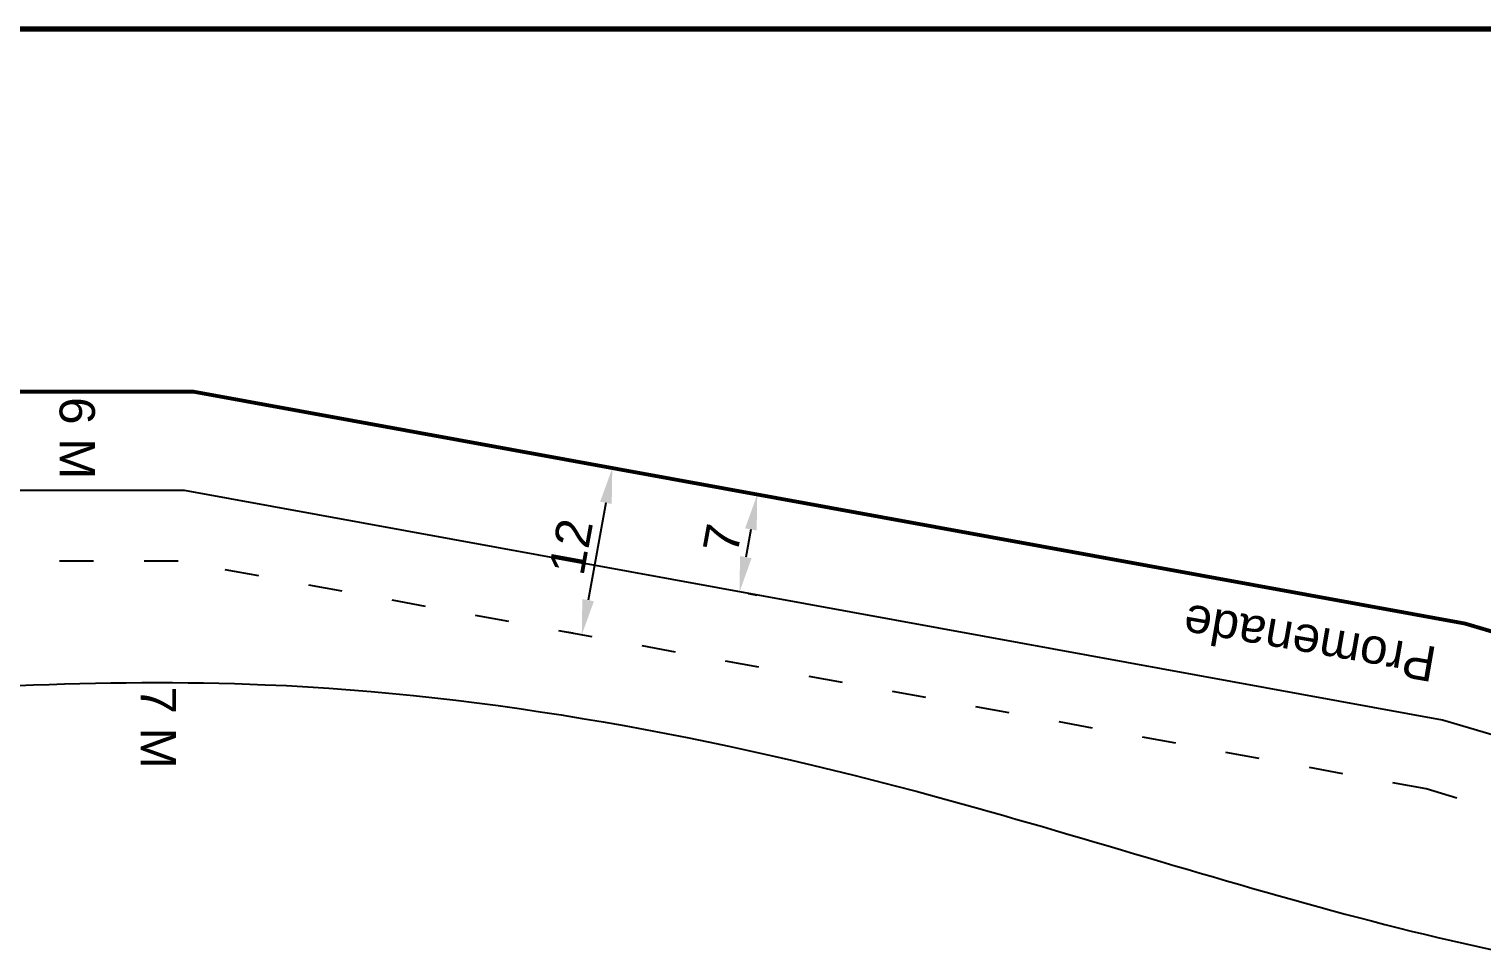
# Model space of a CAD drawing. Header units: millimetres. Extents: x 586 to 1010, y 369 to 668.
# Drawn here: x 690 to 792.9, y 603.2 to 668.2 of the extents above; entities that cross this region are included whole.
import ezdxf

# ---------------------------------------------------------------- set-up
doc = ezdxf.new("R2010")
doc.units = ezdxf.units.MM
doc.linetypes.add('ACAD_ISO03W100', pattern=[30, 12, -18])
doc.styles.get("Standard").update_dxf_attribs({"font": 'arial.ttf'})
doc.dimstyles.new('ISO-25', dxfattribs={"dimtxt": 2.5, "dimasz": 2.5, "dimexe": 1.25, "dimexo": 0.625, "dimtad": 1, "dimtxsty": 'Standard', "dimcen": 2.5, "dimadec": 0, "dimazin": 0, "dimtfac": 1, "dimtmove": 0, "dimatfit": 3, "dimfxl": 1, "dimarcsym": 0})

# ---------------------------------------------------------------- blocks, each defined once
blk = doc.blocks.new('*D15')
at = {"color": 0, "lineweight": -2, "transparency": 16777216}
for p, q in [((742.18, 635.12), (742.79, 635)), ((741.11, 632.77), (740.75, 630.8)), ((740.92, 628.23), (741.54, 628.12))]:
    blk.add_line(p, q, dxfattribs=at)
at = {"color": 0, "transparency": 16777216}
for points in [[(740.7, 632.84), (741.52, 632.69), (741.56, 635.23)], [(740.34, 630.88), (741.16, 630.73), (740.31, 628.34)]]:
    blk.add_solid(points, dxfattribs=at)
at = {"layer": 'Defpoints', "color": 0, "transparency": 16777216}
for p in [(741.56, 635.23), (740.31, 628.34), (740.31, 628.34)]:
    blk.add_point(p, dxfattribs=at)
at = {"color": 0, "lineweight": 25, "transparency": 16777216, "insert": (739.09, 632.12), "char_height": 2.5, "attachment_point": 5, "rotation": 79.6592}
blk.add_mtext('7', dxfattribs=at)
blk = doc.blocks.new('*D16')
at = {"color": 0, "lineweight": -2, "transparency": 16777216}
for p, q in [((730.68, 637.21), (730.07, 637.33)), ((730.85, 634.64), (729.59, 627.76)), ((728.53, 625.41), (727.91, 625.52))]:
    blk.add_line(p, q, dxfattribs=at)
at = {"color": 0, "transparency": 16777216}
for points in [[(730.44, 634.72), (731.26, 634.57), (731.3, 637.1)], [(729.18, 627.83), (730, 627.68), (729.14, 625.3)]]:
    blk.add_solid(points, dxfattribs=at)
at = {"layer": 'Defpoints', "color": 0, "transparency": 16777216}
for p in [(731.3, 637.1), (729.14, 625.3), (729.14, 625.3)]:
    blk.add_point(p, dxfattribs=at)
at = {"color": 0, "lineweight": 25, "transparency": 16777216, "insert": (728.37, 631.54), "char_height": 2.5, "attachment_point": 5, "rotation": 79.6592}
blk.add_mtext('12', dxfattribs=at)

msp = doc.modelspace()

# ---------------------------------------------------------------- linework, layer by layer
at = {"color": 1, "lineweight": 70}
msp.add_lwpolyline([(1010.059, 668.188), (586.289, 668.188), (586.289, 368.553), (1010.059, 368.553)], close=True, dxfattribs=at)
at = {"color": 14, "lineweight": 53}
msp.add_lwpolyline([(651.72, 446.436, -0.2884507), (676.131, 425.261), (691.204, 425.176), (770.492, 420.087), (776.466, 412.586), (988.288, 401.516), (987.187, 428.538), (988.963, 465.862), (996.349, 502.075), (998.359, 510.985), (987.842, 513.48), (952.013, 530.715), (924.354, 550.241), (886.19, 590.875), (865.188, 604.38), (791.689, 626.083), (701.656, 642.511), (681.145, 642.511), (677.121, 642.819, -0.2782706), (630.583, 579.179), (651.72, 446.436)], format="xyb", dxfattribs=at)
at = {"color": 7}
msp.add_lwpolyline([(996.818, 504.156), (985.469, 506.849), (972.501, 513.18), (948.461, 524.654), (919.682, 544.971), (901.533, 565.051), (881.73, 585.42), (862.245, 597.951), (828.616, 607.88), (790.065, 619.263), (757.658, 625.176), (701.022, 635.511), (676.034, 635.511)], dxfattribs=at)
at = {"linetype": 'ACAD_ISO03W100', "ltscale": 0.2}
msp.add_lwpolyline([(657.003, 451.415, -0.222502), (680.294, 431.238), (691.414, 431.175), (773.529, 425.905), (779.476, 418.437), (982.025, 407.852), (981.181, 428.558), (982.992, 466.608), (989.935, 500.65), (983.809, 502.104), (945.909, 520.335), (916.44, 541.139), (878.456, 581.581), (860.143, 593.358), (788.905, 614.392), (700.57, 630.511), (681.183, 630.511, -0.2243581), (637.227, 575.606)], format="xyb", close=True, dxfattribs=at)
at = {"color": 254, "lineweight": 25}
msp.add_spline([(671.712, 620.709), (706.735, 621.773), (754.26, 613.83), (814.661, 600.148), (855.757, 598.01), (895.067, 567.065), (920.01, 542.018), (952.008, 521.248), (977.223, 504.653), (979.635, 479.234), (986.344, 463.855), (988.798, 462.385)], degree=3, dxfattribs=at)

# ---------------------------------------------------------------- texts
at = {"color": 7, "lineweight": 25, "char_height": 2.5, "attachment_point": 1}
for s, width, insert, rotation in [('6 M', 21.90154, (694.675, 642.133), 270), ('Promenade ', 59.06233, (789.345, 621.944), 170.16139), ('7 M', 21.90154, (700.423, 621.644), 270)]:
    msp.add_mtext_dynamic_manual_height_columns(s, width=width, gutter_width=12.5, heights=[0], dxfattribs=dict(at, insert=insert, rotation=rotation))

# ---------------------------------------------------------------- dimensions: what is measured, and where the dimension line sits
at = {"lineweight": 25}
for p1, p2, picture, middle in [((731.297, 637.102), (729.143, 625.297), '*D16', (728.371, 631.537)), ((741.562, 635.229), (740.306, 628.343), '*D15', (739.09, 632.122))]:
    dim = msp.add_aligned_dim(p1=p1, p2=p2, distance=0, dimstyle='ISO-25', dxfattribs=at)
    dim.commit()
    dim.dimension.update_dxf_attribs({"geometry": picture, "text_midpoint": middle})

doc.saveas('drawing.dxf')
